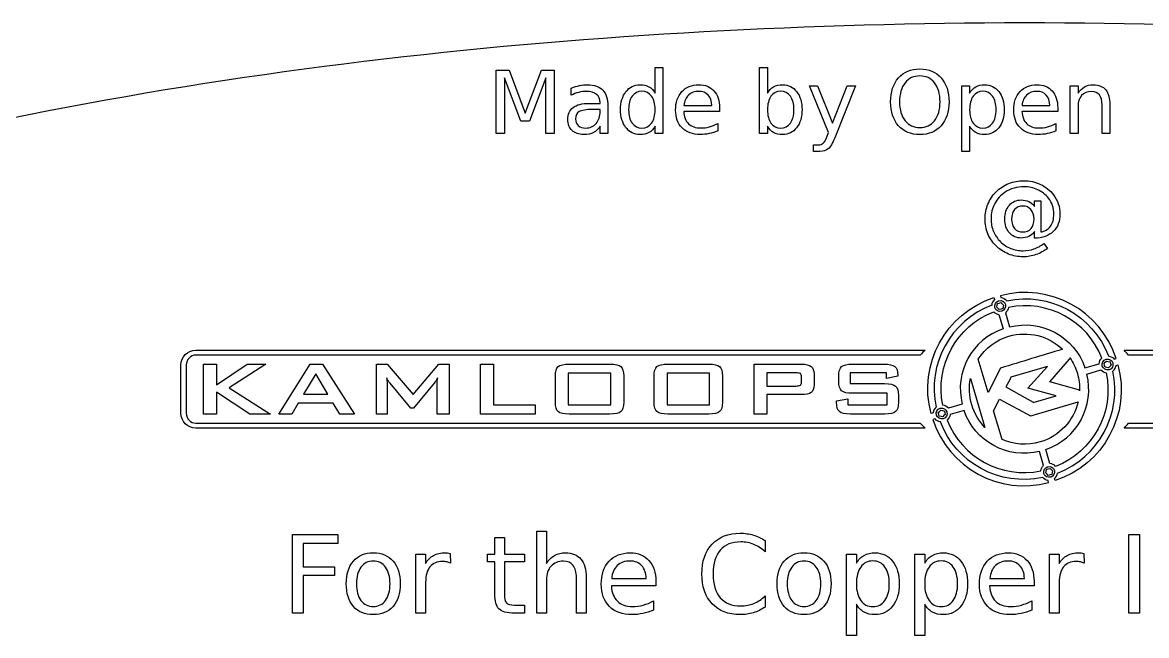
# Model space of a CAD drawing. Extents: x 5 to 370, y 6 to 136.
# Drawn here: x 52.22 to 101.95, y 43.46 to 70.57 of the extents above; entities that cross this region are included whole.
import ezdxf

# ---------------------------------------------------------------- set-up
doc = ezdxf.new("R2010")
doc.units = 0
doc.layers.get('0').update_dxf_attribs({"linetype": 'CONTINUOUS'})

msp = doc.modelspace()

# ---------------------------------------------------------------- linework, layer by layer
at = {"color": 3}
for p, q in [((73.182462, 68.467686), (73.746167, 68.467686)), ((73.182462, 65.671632), (73.182462, 68.467686)), ((73.746167, 68.467686), (74.459695, 66.564946)), ((74.459695, 66.564946), (75.176967, 68.467686)), ((75.176967, 68.467686), (75.740673, 68.467686)), ((75.740673, 68.467686), (75.740673, 65.671632)), ((80.210987, 67.450769), (80.210987, 68.58567)), ((80.210987, 68.58567), (80.555578, 68.58567)), ((80.555578, 68.58567), (80.555578, 65.671632)), ((84.832996, 65.671633), (84.832996, 68.585671)), ((84.832996, 68.585671), (85.17946, 68.585671)), ((85.17946, 68.585671), (85.17946, 67.450769)), ((91.92145, 68.51825), (91.92145, 68.51825)), ((91.92145, 68.211115), (91.92145, 68.211115)), ((74.270544, 66.209119), (73.549526, 68.12684)), ((73.549526, 68.12684), (73.549526, 65.671632)), ((75.371736, 68.12684), (74.650718, 66.209119)), ((75.371736, 65.671632), (75.371736, 68.12684)), ((76.501019, 67.355263), (76.501019, 67.673635)), ((87.881873, 65.705342), (87.033506, 67.76914)), ((87.033506, 67.76914), (87.398697, 67.76914)), ((87.398697, 67.76914), (88.054168, 66.128589)), ((88.054168, 66.128589), (88.70964, 67.76914)), ((89.074831, 67.76914), (88.153426, 65.476864)), ((88.70964, 67.76914), (89.074831, 67.76914)), ((93.777369, 64.87383), (93.777369, 67.76914)), ((93.777369, 67.76914), (94.123833, 67.76914)), ((94.123833, 67.76914), (94.123833, 67.450769)), ((98.571675, 65.671632), (98.571675, 67.76914)), ((98.571675, 67.76914), (98.918139, 67.76914)), ((98.918139, 67.76914), (98.918139, 67.443278)), ((80.210987, 67.450768), (80.210987, 67.450769)), ((77.291331, 66.995687), (77.774506, 66.995687)), ((77.774506, 66.726003), (77.431789, 66.726005)), ((77.774506, 66.995687), (77.774506, 67.029397)), ((77.774506, 66.649223), (77.774506, 66.726003)), ((78.119097, 66.868347), (78.119097, 66.868336)), ((78.119097, 66.868336), (78.119097, 65.671632)), ((79.036757, 66.718514), (79.036757, 66.718514)), ((83.059478, 66.637984), (81.47511, 66.637984)), ((81.486347, 66.905791), (82.714887, 66.907664)), ((83.059478, 66.806534), (83.059478, 66.637984)), ((83.059478, 66.806533), (83.059478, 66.806534)), ((86.351817, 66.718514), (86.351817, 66.718514)), ((95.29619, 66.718514), (95.29619, 66.718514)), ((98.019206, 66.637984), (96.434838, 66.637984)), ((96.446075, 66.905791), (97.674615, 66.907664)), ((98.019206, 66.806534), (98.019206, 66.637984)), ((98.019206, 66.806533), (98.019206, 66.806534)), ((98.918139, 66.857099), (98.918139, 65.671632)), ((99.983748, 65.671632), (99.983748, 66.926392)), ((100.32834, 66.93763), (100.32834, 66.937628)), ((100.32834, 66.937628), (100.32834, 65.671632)), ((74.650718, 66.209119), (74.270544, 66.209119)), ((73.549526, 65.671632), (73.182462, 65.671632)), ((75.740673, 65.671632), (75.371736, 65.671632)), ((77.774506, 65.671632), (77.774506, 65.990004)), ((78.119097, 65.671632), (77.774506, 65.671632)), ((80.210987, 65.671632), (80.210987, 65.986258)), ((80.555578, 65.671632), (80.210987, 65.671632)), ((82.978948, 66.104241), (82.978948, 65.778378)), ((85.17946, 65.671633), (84.832996, 65.671633)), ((85.17946, 65.986259), (85.17946, 65.671633)), ((87.820073, 65.548029), (87.881873, 65.705342)), ((94.123833, 65.986259), (94.123833, 65.986258)), ((94.123833, 65.986258), (94.123833, 64.87383)), ((97.938677, 66.104241), (97.938677, 65.778378)), ((98.918139, 65.671632), (98.571675, 65.671632)), ((100.32834, 65.671632), (99.983748, 65.671632)), ((87.222657, 64.87383), (87.222657, 65.162237)), ((87.222657, 65.162237), (87.424917, 65.162237)), ((87.497955, 64.87383), (87.222657, 64.87383)), ((94.123833, 64.87383), (93.777369, 64.87383)), ((97.000416, 62.442964), (97.000416, 62.688297)), ((97.000416, 62.688297), (97.268223, 62.688297)), ((97.268223, 62.688297), (97.268223, 61.309935)), ((95.979754, 61.883008), (95.979754, 61.883008)), ((97.000414, 61.034641), (97.000416, 61.323048)), ((97.399316, 60.793049), (97.567866, 60.585171)), ((95.201377, 58.407178), (95.227477, 58.319009)), ((95.433824, 58.165821), (95.51017, 58.188383)), ((95.483921, 58.490726), (95.508245, 58.408434)), ((95.51017, 58.188383), (95.567894, 58.133538)), ((95.320131, 57.988366), (95.338799, 58.065791)), ((95.377855, 57.933521), (95.320131, 57.988366)), ((95.338799, 58.065791), (95.357468, 58.143198)), ((95.357468, 58.143198), (95.433824, 58.165821)), ((95.435575, 57.878676), (95.377855, 57.933521)), ((95.511935, 57.901238), (95.435575, 57.878676)), ((95.588281, 57.9238), (95.511935, 57.901238)), ((95.567894, 58.133538), (95.625581, 58.078632)), ((95.606985, 58.001213), (95.588281, 57.9238)), ((95.625581, 58.078632), (95.606985, 58.001213)), ((95.704029, 58.101893), (95.704029, 58.101893)), ((95.706454, 57.737979), (95.891853, 57.110996)), ((95.422214, 57.660332), (95.609342, 57.027459)), ((95.860697, 56.696717), (95.860697, 56.696717)), ((59.886282, 56.08105), (92.155819, 56.08105)), ((59.886282, 56.08105), (59.886282, 56.08105)), ((91.941282, 55.864041), (59.886282, 55.864041)), ((98.539823, 55.678609), (98.569258, 55.708834)), ((98.569258, 55.708834), (98.559191, 55.742916)), ((99.974472, 55.730813), (99.974472, 55.730813)), ((100.52214, 55.682083), (100.605398, 55.706714)), ((100.955149, 56.08167), (133.292402, 56.08167)), ((100.955149, 56.08167), (100.955149, 56.08167)), ((133.292395, 55.864583), (101.148371, 55.864583)), ((59.226359, 53.292302), (59.226359, 55.426225)), ((59.467375, 55.426221), (59.467375, 53.292302)), ((60.230046, 53.254816), (60.230046, 55.463701)), ((60.230046, 55.463701), (60.805957, 55.463701)), ((60.805957, 55.463701), (60.805957, 54.542203)), ((60.805957, 54.542203), (62.166124, 55.463701)), ((62.992375, 55.463701), (61.367604, 54.423091)), ((62.166124, 55.463701), (62.992375, 55.463701)), ((63.561484, 53.254816), (64.949388, 55.463701)), ((64.949388, 55.463701), (65.499154, 55.463701)), ((65.499154, 55.463701), (66.906067, 53.254816)), ((67.886329, 53.254816), (67.886329, 55.463701)), ((67.886329, 55.463701), (68.348164, 55.463701)), ((68.348164, 55.463701), (69.503956, 54.128525)), ((69.503956, 54.128525), (70.634397, 55.463701)), ((70.634397, 55.463701), (71.091487, 55.463701)), ((71.091487, 55.463701), (71.091487, 53.254816)), ((72.487646, 53.254816), (72.487646, 55.463701)), ((72.487646, 55.463701), (73.058799, 55.463701)), ((73.058799, 55.463701), (73.058799, 53.670627)), ((76.405303, 55.463701), (78.209892, 55.463701)), ((80.774491, 55.463701), (82.57908, 55.463701)), ((84.586003, 53.254816), (84.586003, 55.463701)), ((84.586003, 55.463701), (86.684478, 55.463701)), ((88.943329, 55.463701), (90.335175, 55.463701)), ((94.94474, 54.209802), (94.50795, 55.687028)), ((95.492958, 55.292547), (94.94474, 54.209802)), ((97.566791, 55.358725), (95.95263, 54.881265)), ((96.695487, 54.401824), (97.566791, 55.358725)), ((97.670657, 54.688492), (98.539823, 55.678609)), ((99.225677, 55.298748), (99.850321, 55.483444)), ((99.306721, 55.024709), (99.934913, 55.21045)), ((100.070498, 55.487352), (100.125318, 55.545096)), ((100.093045, 55.410995), (100.070498, 55.487352)), ((100.115701, 55.334646), (100.093045, 55.410995)), ((100.193101, 55.315956), (100.115701, 55.334646)), ((100.125318, 55.545096), (100.180255, 55.602775)), ((100.157018, 55.681232), (100.157018, 55.681232)), ((100.180255, 55.602775), (100.257677, 55.58415)), ((100.270527, 55.297265), (100.193101, 55.315956)), ((100.257677, 55.58415), (100.33508, 55.56546)), ((100.325351, 55.35501), (100.270527, 55.297265)), ((100.380175, 55.412755), (100.325351, 55.35501)), ((100.33508, 55.56546), (100.357628, 55.489105)), ((100.357628, 55.489105), (100.380175, 55.412755)), ((100.599533, 55.406991), (100.686427, 55.432666)), ((65.204473, 55.035055), (64.65945, 54.136372)), ((65.733647, 54.136372), (65.204473, 55.035055)), ((75.796904, 53.776898), (75.796904, 54.940907)), ((78.249498, 55.068566), (76.368068, 55.068566)), ((76.368068, 55.068566), (76.368068, 53.670627)), ((78.249498, 53.670627), (78.249498, 55.068566)), ((78.818274, 54.940907), (78.818274, 53.776898)), ((80.166098, 53.776898), (80.166098, 54.940907)), ((82.618687, 55.068566), (80.737259, 55.068566)), ((80.737259, 55.068566), (80.737259, 53.670627)), ((82.618687, 53.670627), (82.618687, 55.068566)), ((83.187462, 54.940907), (83.187462, 53.776898)), ((86.431778, 55.081415), (85.147656, 55.081415)), ((85.147656, 55.081415), (85.147656, 54.495843)), ((86.431778, 55.081415), (86.431778, 55.081415)), ((86.689234, 54.671296), (86.689234, 54.908098)), ((87.239015, 55.035758), (87.239015, 54.542203)), ((88.334926, 54.696979), (88.334926, 54.940907)), ((90.439752, 55.077133), (88.833997, 55.077133)), ((88.833997, 55.077133), (88.833997, 54.602827)), ((90.439752, 54.826078), (90.439752, 55.077133)), ((90.943572, 54.933053), (90.439752, 54.826078)), ((90.943572, 54.978709), (90.943572, 54.933053)), ((94.159572, 54.827878), (94.799093, 52.664822)), ((100.168372, 55.077858), (100.168372, 55.077858)), ((62.275455, 53.254816), (60.805957, 54.226242)), ((60.805957, 54.226242), (60.805957, 53.254816)), ((61.367604, 54.423091), (63.192007, 53.254816)), ((68.348149, 54.619235), (68.348149, 53.254816)), ((69.404137, 53.520142), (68.480458, 54.627788)), ((70.439524, 54.623516), (69.518213, 53.520142)), ((70.562314, 53.254816), (70.562314, 54.619235)), ((85.147656, 54.495843), (86.431778, 54.495843)), ((88.833997, 54.602827), (90.36291, 54.602827)), ((95.72757, 54.462778), (96.930207, 53.779391)), ((97.951976, 54.066324), (96.695487, 54.401824)), ((98.94061, 54.323161), (97.670657, 54.688492)), ((98.981801, 54.313819), (98.94061, 54.323161)), ((98.988942, 54.289521), (98.981801, 54.313819)), ((64.415457, 53.736959), (64.130277, 53.254816)), ((65.9705, 53.736959), (64.415457, 53.736959)), ((64.65945, 54.136372), (65.733647, 54.136372)), ((66.265192, 53.254816), (65.9705, 53.736959)), ((86.684478, 54.11569), (85.147656, 54.11569)), ((85.147656, 54.11569), (85.147656, 53.254816)), ((88.235112, 53.837526), (88.738932, 53.931681)), ((88.235112, 53.776898), (88.235112, 53.837526)), ((88.738932, 53.931681), (88.738932, 53.670627)), ((90.472224, 54.174172), (88.943329, 54.174172)), ((90.472224, 53.670627), (90.472224, 54.174172)), ((90.976048, 54.080033), (90.976048, 53.776898)), ((95.183789, 53.401361), (95.445917, 53.918383)), ((95.445917, 53.918383), (96.817097, 53.174243)), ((96.930207, 53.779391), (96.933868, 53.76529)), ((96.933868, 53.76529), (97.951976, 54.066324)), ((97.085653, 53.253557), (98.924131, 53.79725)), ((60.805957, 53.254816), (60.230046, 53.254816)), ((63.192007, 53.254816), (62.275455, 53.254816)), ((64.130277, 53.254816), (63.561484, 53.254816)), ((66.906067, 53.254816), (66.265192, 53.254816)), ((68.348149, 53.254816), (67.886329, 53.254816)), ((69.518213, 53.520142), (69.404137, 53.520142)), ((71.091487, 53.254816), (70.562314, 53.254816)), ((74.899035, 53.254816), (72.487646, 53.254816)), ((73.058799, 53.670627), (74.899035, 53.670627)), ((74.899035, 53.670627), (74.899035, 53.254816)), ((76.368068, 53.670627), (78.249498, 53.670627)), ((78.209892, 53.254816), (76.405303, 53.254816)), ((80.737259, 53.670627), (82.618687, 53.670627)), ((82.57908, 53.254816), (80.774491, 53.254816)), ((85.147656, 53.254816), (84.586003, 53.254816)), ((88.738932, 53.670627), (90.472224, 53.670627)), ((90.36291, 53.254816), (88.848265, 53.254816)), ((92.514486, 53.314369), (92.417348, 53.285663)), ((92.734659, 53.318215), (92.789483, 53.375957)), ((92.757316, 53.241863), (92.734659, 53.318215)), ((92.779863, 53.165503), (92.757316, 53.241863)), ((92.789483, 53.375957), (92.844402, 53.4337)), ((92.821166, 53.512144), (92.821166, 53.512144)), ((92.844402, 53.4337), (92.921827, 53.415031)), ((92.921827, 53.415031), (92.999239, 53.396326)), ((92.93251, 53.655152), (92.932492, 53.655152)), ((93.044333, 53.243624), (92.989513, 53.185879)), ((92.999239, 53.396326), (93.021786, 53.319977)), ((93.021786, 53.319977), (93.044333, 53.243624)), ((93.79709, 53.693613), (93.186251, 53.512992)), ((93.878101, 53.419569), (93.263694, 53.237908)), ((95.558733, 52.133283), (95.183789, 53.401361)), ((96.884438, 53.194144), (96.97205, 53.21999)), ((96.97205, 53.21999), (97.085653, 53.253557)), ((59.886282, 52.854482), (91.941282, 52.854482)), ((92.598991, 53.041348), (92.49837, 53.011583)), ((92.857267, 53.146798), (92.779863, 53.165503)), ((92.934689, 53.128129), (92.857267, 53.146798)), ((92.989513, 53.185879), (92.934689, 53.128129)), ((93.128389, 52.989797), (93.128389, 52.989797)), ((96.817097, 53.174243), (96.884438, 53.194144)), ((101.148371, 52.853937), (133.292395, 52.853937)), ((92.1558, 52.63748), (59.886282, 52.63748)), ((133.292402, 52.636859), (100.955156, 52.636859)), ((97.396505, 50.983128), (97.211936, 51.607325)), ((97.677305, 51.072552), (97.494469, 51.69087)), ((97.489307, 50.652534), (97.507976, 50.729953)), ((97.507976, 50.729953), (97.526572, 50.807371)), ((97.526572, 50.807371), (97.602928, 50.829918)), ((97.602928, 50.829918), (97.679281, 50.852466)), ((97.679281, 50.852466), (97.737001, 50.797645)), ((97.737001, 50.797645), (97.79466, 50.742803)), ((97.79466, 50.742803), (97.776064, 50.665378)), ((97.873112, 50.766112), (97.873112, 50.766112)), ((97.546963, 50.597714), (97.489307, 50.652534)), ((97.604687, 50.542886), (97.546963, 50.597714)), ((97.619901, 50.227576), (97.591227, 50.32442)), ((97.681046, 50.565434), (97.604687, 50.542886)), ((97.757396, 50.587981), (97.681046, 50.565434)), ((97.776064, 50.665378), (97.757396, 50.587981)), ((97.902438, 50.311146), (97.875468, 50.402111)), ((64.173456, 47.924434), (66.168481, 47.924434)), ((64.173456, 44.452903), (64.173456, 47.924434)), ((66.168481, 47.924434), (66.168481, 47.52915)), ((73.113864, 47.057133), (73.113864, 47.796548)), ((73.113864, 47.796548), (73.544027, 47.796548)), ((73.544027, 47.796548), (73.544027, 47.057133)), ((74.974027, 44.452903), (74.974027, 48.070922)), ((74.974027, 48.070922), (75.40419, 48.070922)), ((75.40419, 48.070922), (75.40419, 46.652548)), ((101.1721, 47.924434), (101.64179, 47.924434)), ((101.1721, 44.452903), (101.1721, 47.924434)), ((101.64179, 47.924434), (101.64179, 44.452903)), ((66.168481, 47.52915), (64.643147, 47.52915)), ((64.643147, 47.52915), (64.643147, 46.50606)), ((85.077037, 47.657044), (85.077037, 47.657036)), ((85.077037, 47.657036), (85.077037, 47.161767)), ((67.740318, 47.119914), (67.740318, 47.119914)), ((67.740318, 46.757182), (67.740318, 46.757182)), ((69.626059, 44.452911), (69.626059, 47.057141)), ((69.626059, 47.057141), (70.056221, 47.057141)), ((70.056221, 47.057141), (70.056221, 46.652556)), ((71.149068, 47.096642), (71.151392, 46.657198)), ((72.799962, 46.724629), (72.799962, 47.057133)), ((72.799962, 47.057133), (73.113864, 47.057133)), ((73.544027, 47.057133), (74.425279, 47.057133)), ((74.425279, 47.057133), (74.425279, 46.724629)), ((86.797688, 47.119914), (86.797688, 47.119914)), ((86.797688, 46.757182), (86.797688, 46.757182)), ((88.683427, 43.462373), (88.683427, 47.057133)), ((88.683427, 47.057133), (89.11359, 47.057133)), ((89.11359, 47.057133), (89.11359, 46.661849)), ((91.706193, 43.462373), (91.706193, 47.057133)), ((91.706193, 47.057133), (92.136356, 47.057133)), ((92.136356, 47.057133), (92.136356, 46.661849)), ((97.658716, 44.452911), (97.658716, 47.057141)), ((97.658716, 47.057141), (98.088878, 47.057141)), ((98.088878, 47.057141), (98.088878, 46.652556)), ((99.181725, 47.096642), (99.184049, 46.657198)), ((64.643147, 46.50606), (66.019668, 46.50606)), ((66.019668, 46.50606), (66.019668, 46.110775)), ((73.113862, 46.724629), (72.799962, 46.724629)), ((73.113862, 45.310893), (73.113862, 46.724629)), ((74.425279, 46.724629), (73.544027, 46.724629)), ((73.544027, 46.724629), (73.544027, 45.310903)), ((66.019668, 46.110775), (64.643147, 46.110775)), ((64.643147, 46.110775), (64.643147, 44.452903)), ((70.056221, 45.824781), (70.056221, 44.452911)), ((75.40419, 45.924763), (75.40419, 44.452903)), ((76.727231, 44.452903), (76.727231, 46.010793)), ((77.155068, 46.024743), (77.155068, 44.452903)), ((77.155068, 46.024743), (77.155068, 46.024743)), ((78.287443, 45.985213), (79.812776, 45.987543)), ((80.240614, 45.861983), (80.240614, 45.652713)), ((80.240614, 45.861983), (80.240614, 45.861983)), ((90.569168, 45.752693), (90.569168, 45.752693)), ((93.591934, 45.752693), (93.591934, 45.752693)), ((95.019608, 45.985213), (96.544942, 45.987543)), ((96.972779, 45.861983), (96.972779, 45.652713)), ((96.972779, 45.861983), (96.972779, 45.861983)), ((98.088878, 45.824781), (98.088878, 44.452911)), ((80.240614, 45.652713), (78.273492, 45.652713)), ((96.972779, 45.652713), (95.005657, 45.652713)), ((73.985813, 44.810973), (74.425277, 44.810973)), ((74.425277, 44.810973), (74.425277, 44.452893)), ((80.14063, 44.990063), (80.14063, 44.585483)), ((85.077037, 45.210923), (85.077037, 44.720303)), ((89.11359, 44.843543), (89.11359, 43.462373)), ((89.11359, 44.843543), (89.11359, 44.843543)), ((92.136356, 44.843543), (92.136356, 43.462373)), ((92.136356, 44.843543), (92.136356, 44.843543)), ((96.872795, 44.990063), (96.872795, 44.585483)), ((64.643147, 44.452903), (64.173456, 44.452903)), ((70.056221, 44.452911), (69.626059, 44.452911)), ((74.425277, 44.452893), (73.985813, 44.452893)), ((75.40419, 44.452903), (74.974027, 44.452903)), ((77.155068, 44.452903), (76.727231, 44.452903)), ((98.088878, 44.452911), (97.658716, 44.452911)), ((101.64179, 44.452903), (101.1721, 44.452903)), ((89.11359, 43.462373), (88.683427, 43.462373)), ((92.136356, 43.462373), (91.706193, 43.462373))]:
    msp.add_line(p, q, dxfattribs=at)
at = {"color": 7}
for points in [[(40.333856, 63.628417), (58.612019, 68.660384), (77.642768, 70.513374), (96.55993, 70.574043)], [(96.55993, 70.574043), (115.322117, 70.515817), (134.191759, 68.687434), (152.335312, 63.754081)]]:
    msp.add_open_spline(points, degree=3, dxfattribs=at)
at = {"color": 3}
for points in [[(90.977571, 68.123095), (91.21354, 68.386532), (91.528167, 68.51825), (91.92145, 68.51825)], [(91.92145, 68.211115), (91.646776, 68.211115), (91.428285, 68.108737), (91.265978, 67.90398)], [(91.92145, 68.51825), (92.313484, 68.51825), (92.626862, 68.386532), (92.861583, 68.123095)], [(92.573175, 67.90398), (92.413365, 68.108737), (92.196123, 68.211115), (91.92145, 68.211115)], [(76.501019, 67.673635), (76.62712, 67.722329), (76.749474, 67.758536), (76.868083, 67.782256)], [(76.868083, 67.782256), (76.986692, 67.80723), (77.10218, 67.819716), (77.214547, 67.819716)], [(77.214547, 67.819716), (77.517936, 67.819716), (77.744542, 67.74106), (77.894364, 67.583747)], [(78.918772, 67.516319), (79.078582, 67.718579), (79.285212, 67.819708), (79.538661, 67.819708)], [(79.538661, 67.819708), (79.693477, 67.819708), (79.82582, 67.789118), (79.935689, 67.727938)], [(79.935689, 67.727938), (80.046807, 67.668012), (80.138573, 67.575622), (80.210987, 67.450768)], [(81.392708, 67.516315), (81.578737, 67.718575), (81.829064, 67.819704), (82.143691, 67.819704)], [(82.143691, 67.819704), (82.425856, 67.819704), (82.648716, 67.728563), (82.812271, 67.546279)], [(85.17946, 67.450769), (85.251874, 67.575621), (85.343016, 67.668011), (85.452885, 67.727939)], [(85.452885, 67.727939), (85.564003, 67.789119), (85.696346, 67.819709), (85.849913, 67.819709)], [(85.849913, 67.819709), (86.10461, 67.819709), (86.31124, 67.71858), (86.469802, 67.51632)], [(90.625489, 67.06685), (90.625489, 67.508825), (90.74285, 67.860907), (90.977571, 68.123095)], [(91.265978, 67.90398), (91.104919, 67.699224), (91.02439, 67.42018), (91.02439, 67.06685)], [(92.814763, 67.06685), (92.814763, 67.42018), (92.734234, 67.699224), (92.573175, 67.90398)], [(92.861583, 68.123095), (93.096304, 67.860907), (93.213664, 67.508825), (93.213664, 67.06685)], [(94.123833, 67.450769), (94.196247, 67.575621), (94.287389, 67.668011), (94.397258, 67.727939)], [(94.397258, 67.727939), (94.508376, 67.789119), (94.640719, 67.819709), (94.794286, 67.819709)], [(94.794286, 67.819709), (95.048984, 67.819709), (95.255614, 67.71858), (95.414175, 67.51632)], [(96.352436, 67.516315), (96.538465, 67.718575), (96.788793, 67.819704), (97.103419, 67.819704)], [(97.103419, 67.819704), (97.385584, 67.819704), (97.608444, 67.728563), (97.772, 67.546279)], [(98.918139, 67.443278), (99.000541, 67.569378), (99.097301, 67.663641), (99.208419, 67.726067)], [(99.208419, 67.726067), (99.320786, 67.788494), (99.450007, 67.819707), (99.596083, 67.819707)], [(99.596083, 67.819707), (99.837047, 67.819707), (100.019329, 67.744796), (100.14293, 67.594974)], [(76.828755, 67.484485), (76.71514, 67.455772), (76.605895, 67.412698), (76.501019, 67.355263)], [(77.178964, 67.527555), (77.059107, 67.527555), (76.94237, 67.513199), (76.828755, 67.484485)], [(77.617193, 67.396461), (77.513566, 67.483857), (77.36749, 67.527555), (77.178964, 67.527555)], [(77.774506, 67.029397), (77.774506, 67.187959), (77.722068, 67.310314), (77.617193, 67.396461)], [(77.894364, 67.583747), (78.044186, 67.426434), (78.119097, 67.187967), (78.119097, 66.868347)], [(78.68093, 66.718517), (78.68093, 67.048125), (78.760211, 67.314059), (78.918772, 67.516319)], [(79.192197, 67.314056), (79.08857, 67.170477), (79.036757, 66.971963), (79.036757, 66.718514)], [(79.622935, 67.531298), (79.440652, 67.531298), (79.297072, 67.458884), (79.192197, 67.314056)], [(80.053674, 67.314056), (79.948799, 67.458884), (79.805219, 67.531298), (79.622935, 67.531298)], [(80.210987, 66.718514), (80.210987, 66.971963), (80.158549, 67.170477), (80.053674, 67.314056)], [(81.115537, 66.699785), (81.115537, 67.043127), (81.207927, 67.315304), (81.392708, 67.516315)], [(81.684861, 67.364621), (81.569997, 67.256001), (81.503826, 67.103057), (81.486347, 66.905791)], [(82.147436, 67.527552), (81.955165, 67.527552), (81.800973, 67.473242), (81.684861, 67.364621)], [(82.555701, 67.359003), (82.453323, 67.471369), (82.317235, 67.527552), (82.147436, 67.527552)], [(82.714887, 66.907664), (82.71242, 67.09619), (82.659358, 67.246637), (82.555701, 67.359003)], [(82.812271, 67.546279), (82.977076, 67.365245), (83.059478, 67.118663), (83.059478, 66.806533)], [(85.3349, 67.314056), (85.231273, 67.170477), (85.17946, 66.971963), (85.17946, 66.718514)], [(85.765638, 67.531298), (85.583355, 67.531298), (85.439775, 67.458884), (85.3349, 67.314056)], [(86.194504, 67.314056), (86.090877, 67.458884), (85.947922, 67.531298), (85.765638, 67.531298)], [(86.351817, 66.718514), (86.351817, 66.971963), (86.299379, 67.170477), (86.194504, 67.314056)], [(86.469802, 67.51632), (86.629612, 67.31406), (86.709517, 67.048126), (86.709517, 66.718518)], [(94.279273, 67.314056), (94.175646, 67.170477), (94.123833, 66.971963), (94.123833, 66.718514)], [(94.710011, 67.531298), (94.527728, 67.531298), (94.384148, 67.458884), (94.279273, 67.314056)], [(95.138877, 67.314056), (95.03525, 67.458884), (94.892295, 67.531298), (94.710011, 67.531298)], [(95.29619, 66.718514), (95.29619, 66.971963), (95.243752, 67.170477), (95.138877, 67.314056)], [(95.414175, 67.51632), (95.573985, 67.31406), (95.65389, 67.048126), (95.65389, 66.718518)], [(96.075265, 66.699785), (96.075265, 67.043127), (96.167655, 67.315304), (96.352436, 67.516315)], [(96.644589, 67.364621), (96.529726, 67.256001), (96.463554, 67.103057), (96.446075, 66.905791)], [(97.107164, 67.527552), (96.914893, 67.527552), (96.760701, 67.473242), (96.644589, 67.364621)], [(97.515429, 67.359003), (97.413051, 67.471369), (97.276963, 67.527552), (97.107164, 67.527552)], [(97.674615, 66.907664), (97.672148, 67.09619), (97.619086, 67.246637), (97.515429, 67.359003)], [(97.772, 67.546279), (97.936804, 67.365245), (98.019206, 67.118663), (98.019206, 66.806533)], [(99.079197, 67.342148), (98.971825, 67.223539), (98.918139, 67.061856), (98.918139, 66.857099)], [(99.519299, 67.520061), (99.33327, 67.520061), (99.18657, 67.460757), (99.079197, 67.342148)], [(99.867636, 67.372112), (99.790228, 67.470745), (99.674116, 67.520061), (99.519299, 67.520061)], [(99.983748, 66.926392), (99.983748, 67.124906), (99.945044, 67.27348), (99.867636, 67.372112)], [(100.14293, 67.594974), (100.266537, 67.446401), (100.32834, 67.227286), (100.32834, 66.93763)], [(76.347452, 66.28216), (76.347452, 66.51813), (76.426109, 66.696043), (76.583422, 66.815901)], [(76.583422, 66.815901), (76.741983, 66.935759), (76.977953, 66.995687), (77.291331, 66.995687)], [(77.431789, 66.726005), (77.15337, 66.726005), (76.960474, 66.694169), (76.853101, 66.630495)], [(77.600338, 66.107991), (77.71645, 66.244079), (77.774506, 66.42449), (77.774506, 66.649223)], [(78.918772, 65.920714), (78.760211, 66.122974), (78.68093, 66.388909), (78.68093, 66.718517)], [(79.036757, 66.718514), (79.036757, 66.465065), (79.08857, 66.265926), (79.192197, 66.121098)], [(80.053674, 66.121098), (80.158549, 66.265926), (80.210987, 66.465065), (80.210987, 66.718514)], [(81.40769, 65.909474), (81.212921, 66.104243), (81.115537, 66.36768), (81.115537, 66.699785)], [(81.47511, 66.637984), (81.49009, 66.400766), (81.561255, 66.219731), (81.688606, 66.094879)], [(85.17946, 66.718514), (85.17946, 66.465065), (85.231273, 66.265926), (85.3349, 66.121098)], [(86.194504, 66.121098), (86.299379, 66.265926), (86.351817, 66.465065), (86.351817, 66.718514)], [(86.709517, 66.718518), (86.709517, 66.38891), (86.629612, 66.122975), (86.469802, 65.920715)], [(90.977571, 66.010605), (90.74285, 66.272793), (90.625489, 66.624875), (90.625489, 67.06685)], [(91.02439, 67.06685), (91.02439, 66.714768), (91.104919, 66.436349), (91.265978, 66.231592)], [(92.573175, 66.231592), (92.734234, 66.436349), (92.814763, 66.714768), (92.814763, 67.06685)], [(93.213664, 67.06685), (93.213664, 66.626124), (93.096304, 66.274042), (92.861583, 66.010605)], [(94.123833, 66.718514), (94.123833, 66.465065), (94.175646, 66.265926), (94.279273, 66.121098)], [(95.138877, 66.121098), (95.243752, 66.265926), (95.29619, 66.465065), (95.29619, 66.718514)], [(95.65389, 66.718518), (95.65389, 66.38891), (95.573985, 66.122975), (95.414175, 65.920715)], [(96.367418, 65.909474), (96.172649, 66.104243), (96.075265, 66.36768), (96.075265, 66.699785)], [(96.434838, 66.637984), (96.449818, 66.400766), (96.520984, 66.219731), (96.648335, 66.094879)], [(76.536602, 65.797111), (76.410502, 65.918217), (76.347452, 66.0799), (76.347452, 66.28216)], [(76.853101, 66.630495), (76.745728, 66.566822), (76.692042, 66.458201), (76.692042, 66.304632)], [(76.692042, 66.304632), (76.692042, 66.182278), (76.731995, 66.084893), (76.8119, 66.012479)], [(91.265978, 66.231592), (91.428285, 66.026836), (91.646776, 65.924457), (91.92145, 65.924457)], [(91.92145, 65.924457), (92.196123, 65.924457), (92.413365, 66.026836), (92.573175, 66.231592)], [(77.049743, 65.617325), (76.834998, 65.617325), (76.663951, 65.677254), (76.536602, 65.797111)], [(76.8119, 66.012479), (76.893053, 65.941314), (77.002923, 65.905731), (77.141509, 65.905731)], [(77.480481, 65.707215), (77.36312, 65.647289), (77.219541, 65.617325), (77.049743, 65.617325)], [(77.141509, 65.905731), (77.332532, 65.905731), (77.485475, 65.973151), (77.600338, 66.107991)], [(77.774506, 65.990004), (77.69585, 65.862656), (77.597842, 65.768393), (77.480481, 65.707215)], [(79.538661, 65.617325), (79.285212, 65.617325), (79.078582, 65.718455), (78.918772, 65.920714)], [(79.192197, 66.121098), (79.297072, 65.977519), (79.440652, 65.905729), (79.622935, 65.905729)], [(79.935689, 65.707215), (79.82582, 65.647289), (79.693477, 65.617325), (79.538661, 65.617325)], [(79.622935, 65.905729), (79.805219, 65.905729), (79.948799, 65.977519), (80.053674, 66.121098)], [(80.210987, 65.986258), (80.138573, 65.861407), (80.046807, 65.768393), (79.935689, 65.707215)], [(82.203619, 65.617321), (81.869017, 65.617321), (81.603707, 65.714706), (81.40769, 65.909474)], [(81.688606, 66.094879), (81.817203, 65.971277), (81.995741, 65.909475), (82.22422, 65.909475)], [(82.598775, 65.658521), (82.468929, 65.631055), (82.33721, 65.617321), (82.203619, 65.617321)], [(82.22422, 65.909475), (82.356563, 65.909475), (82.484536, 65.925705), (82.608139, 65.958165)], [(82.978948, 65.778378), (82.855345, 65.725938), (82.728621, 65.685986), (82.598775, 65.658521)], [(82.608139, 65.958165), (82.73299, 65.990625), (82.856593, 66.039317), (82.978948, 66.104241)], [(85.452885, 65.707216), (85.343016, 65.768396), (85.251874, 65.861411), (85.17946, 65.986259)], [(85.3349, 66.121098), (85.439775, 65.977519), (85.583355, 65.905729), (85.765638, 65.905729)], [(85.849913, 65.617326), (85.696346, 65.617326), (85.564003, 65.64729), (85.452885, 65.707216)], [(85.765638, 65.905729), (85.947922, 65.905729), (86.090877, 65.977519), (86.194504, 66.121098)], [(86.469802, 65.920715), (86.31124, 65.718456), (86.10461, 65.617326), (85.849913, 65.617326)], [(91.92145, 65.617322), (91.528167, 65.617322), (91.21354, 65.748417), (90.977571, 66.010605)], [(92.861583, 66.010605), (92.626862, 65.748417), (92.313484, 65.617322), (91.92145, 65.617322)], [(94.397258, 65.707216), (94.287389, 65.768396), (94.196247, 65.861411), (94.123833, 65.986259)], [(94.279273, 66.121098), (94.384148, 65.977519), (94.527728, 65.905729), (94.710011, 65.905729)], [(94.794286, 65.617326), (94.640719, 65.617326), (94.508376, 65.64729), (94.397258, 65.707216)], [(94.710011, 65.905729), (94.892295, 65.905729), (95.03525, 65.977519), (95.138877, 66.121098)], [(95.414175, 65.920715), (95.255614, 65.718456), (95.048984, 65.617326), (94.794286, 65.617326)], [(97.163348, 65.617321), (96.828745, 65.617321), (96.563435, 65.714706), (96.367418, 65.909474)], [(96.648335, 66.094879), (96.776932, 65.971277), (96.955469, 65.909475), (97.183948, 65.909475)], [(97.558503, 65.658521), (97.428658, 65.631055), (97.296939, 65.617321), (97.163348, 65.617321)], [(97.183948, 65.909475), (97.316291, 65.909475), (97.444264, 65.925705), (97.567867, 65.958165)], [(97.938677, 65.778378), (97.815074, 65.725938), (97.688349, 65.685986), (97.558503, 65.658521)], [(97.567867, 65.958165), (97.692719, 65.990625), (97.816322, 66.039317), (97.938677, 66.104241)], [(87.424917, 65.162237), (87.519804, 65.162237), (87.593467, 65.184711), (87.645904, 65.229657)], [(87.645904, 65.229657), (87.698344, 65.274604), (87.7564, 65.380728), (87.820073, 65.548029)], [(88.153426, 65.476864), (88.056042, 65.227161), (87.961155, 65.064229), (87.868765, 64.988069)], [(87.868765, 64.988069), (87.776374, 64.91191), (87.652771, 64.87383), (87.497955, 64.87383)], [(95.29619, 63.087203), (95.457249, 63.245765), (95.643278, 63.366871), (95.854277, 63.450521)], [(96.086501, 63.246386), (95.945418, 63.206433), (95.814948, 63.146504), (95.695091, 63.0666)], [(95.854277, 63.450521), (96.065276, 63.535421), (96.288761, 63.57787), (96.52473, 63.57787)], [(96.528476, 63.308186), (96.374909, 63.308186), (96.227584, 63.287586), (96.086501, 63.246386)], [(96.52473, 63.57787), (96.789416, 63.57787), (97.03475, 63.52356), (97.260731, 63.414938)], [(97.137128, 63.177092), (96.951099, 63.264488), (96.748215, 63.308186), (96.528476, 63.308186)], [(97.612813, 62.802537), (97.482967, 62.966093), (97.324405, 63.090944), (97.137128, 63.177092)], [(97.260731, 63.414938), (97.487961, 63.306318), (97.67836, 63.152126), (97.831927, 62.952363)], [(94.932871, 62.544098), (95.01777, 62.750104), (95.138877, 62.931139), (95.29619, 63.087203)], [(95.695091, 63.0666), (95.499074, 62.939252), (95.345506, 62.77195), (95.234388, 62.564696)], [(95.882369, 62.49166), (96.017209, 62.647725), (96.191377, 62.725757), (96.404874, 62.725757)], [(96.404874, 62.725757), (96.533471, 62.725757), (96.646462, 62.702034), (96.743846, 62.654587)], [(97.790726, 62.476674), (97.752019, 62.594035), (97.692715, 62.702656), (97.612813, 62.802537)], [(97.831927, 62.952363), (97.925566, 62.830009), (97.996732, 62.697042), (98.045424, 62.553462)], [(94.805523, 61.894245), (94.805523, 62.121475), (94.847972, 62.338093), (94.932871, 62.544098)], [(95.234388, 62.564696), (95.124519, 62.358691), (95.069584, 62.135207), (95.069584, 61.894243)], [(95.68011, 61.883008), (95.68011, 62.132712), (95.74753, 62.335596), (95.882369, 62.49166)], [(96.112721, 62.300637), (96.024076, 62.198259), (95.979754, 62.059049), (95.979754, 61.883008)], [(96.474166, 62.454205), (96.323096, 62.454205), (96.202614, 62.403016), (96.112721, 62.300637)], [(96.837485, 62.298764), (96.747592, 62.402392), (96.626485, 62.454205), (96.474166, 62.454205)], [(96.743846, 62.654587), (96.84123, 62.608394), (96.926753, 62.537853), (97.000416, 62.442964)], [(96.972325, 61.883008), (96.972325, 62.057801), (96.927378, 62.196386), (96.837485, 62.298764)], [(97.850656, 62.100246), (97.850656, 62.233838), (97.830679, 62.359314), (97.790726, 62.476674)], [(98.045424, 62.553462), (98.095364, 62.409882), (98.120334, 62.261309), (98.120334, 62.107741)], [(94.930999, 61.231282), (94.847348, 61.437288), (94.805523, 61.658275), (94.805523, 61.894245)], [(95.069584, 61.894243), (95.069584, 61.695729), (95.105167, 61.5097), (95.176332, 61.336156)], [(95.880497, 61.274356), (95.746906, 61.430421), (95.68011, 61.633305), (95.68011, 61.883008)], [(95.979754, 61.883008), (95.979754, 61.70447), (96.024076, 61.564012), (96.112721, 61.461634)], [(96.839358, 61.463506), (96.928003, 61.565885), (96.972325, 61.705719), (96.972325, 61.883008)], [(97.695216, 61.559014), (97.798843, 61.698848), (97.850656, 61.879259), (97.850656, 62.100246)], [(98.120334, 62.107741), (98.120334, 61.779381), (98.021077, 61.520314), (97.822562, 61.330539)], [(95.29619, 60.69005), (95.13638, 60.846115), (95.01465, 61.026526), (94.930999, 61.231282)], [(95.176332, 61.336156), (95.248746, 61.162612), (95.352997, 61.009669), (95.489086, 60.877326)], [(96.404874, 61.042132), (96.190129, 61.042132), (96.015336, 61.11954), (95.880497, 61.274356)], [(96.112721, 61.461634), (96.201366, 61.360504), (96.323096, 61.309939), (96.477912, 61.309939)], [(96.477912, 61.309939), (96.631479, 61.309939), (96.751961, 61.361128), (96.839358, 61.463506)], [(97.000416, 61.323048), (96.925505, 61.226913), (96.839358, 61.155748), (96.741973, 61.109552)], [(97.822562, 61.330539), (97.624048, 61.140765), (97.349999, 61.042133), (97.000414, 61.034641)], [(97.268223, 61.309935), (97.450506, 61.337402), (97.592837, 61.420428), (97.695216, 61.559014)], [(95.84304, 60.334223), (95.638283, 60.415377), (95.456, 60.533986), (95.29619, 60.69005)], [(95.489086, 60.877326), (95.62018, 60.74748), (95.771875, 60.648847), (95.94417, 60.581427)], [(96.741973, 61.109552), (96.645838, 61.064606), (96.533471, 61.042132), (96.404874, 61.042132)], [(96.970451, 60.560825), (97.126516, 60.614512), (97.269471, 60.69192), (97.399316, 60.793049)], [(96.496639, 60.21062), (96.265663, 60.21062), (96.047797, 60.251821), (95.84304, 60.334223)], [(95.94417, 60.581427), (96.116465, 60.512759), (96.300622, 60.478425), (96.496639, 60.478425)], [(96.496639, 60.478425), (96.657698, 60.478425), (96.815635, 60.505892), (96.970451, 60.560825)], [(97.056598, 60.308), (96.873067, 60.24308), (96.686414, 60.21062), (96.496639, 60.21062)], [(97.567866, 60.585171), (97.411801, 60.464065), (97.241379, 60.371675), (97.056598, 60.308)], [(100.605398, 55.706714), (99.913997, 57.849797), (97.658405, 59.075889), (95.483921, 58.490726)], [(92.417348, 53.285663), (91.83218, 55.460163), (93.058329, 57.71573), (95.201377, 58.407178)], [(95.227477, 58.319009), (95.154963, 58.25656), (95.108563, 58.168231), (95.098504, 58.072864)], [(95.24173, 57.965197), (95.204001, 58.092859), (95.27682, 58.226958), (95.404531, 58.264705)], [(95.404531, 58.264705), (95.532181, 58.302406), (95.66629, 58.229582), (95.704029, 58.101893)], [(95.508245, 58.408434), (95.609476, 58.3989), (95.703094, 58.348369), (95.76672, 58.269148)], [(95.76672, 58.269148), (97.65959, 58.67026), (99.572065, 57.630886), (100.265282, 55.82456)], [(99.974472, 55.730813), (99.331599, 57.383043), (97.58095, 58.33408), (95.844805, 57.973885)], [(95.098504, 58.072864), (93.281203, 57.383852), (92.234715, 55.462895), (92.64008, 53.563017)], [(92.932492, 53.655152), (92.576114, 55.393829), (93.533551, 57.145305), (95.192441, 57.78227)], [(95.192441, 57.78227), (95.252011, 57.71586), (95.33371, 57.672455), (95.422214, 57.660332)], [(95.541232, 57.802394), (95.413568, 57.764687), (95.279473, 57.837513), (95.24173, 57.965197)], [(95.704029, 58.101893), (95.741849, 57.97424), (95.66894, 57.84014), (95.541232, 57.802394)], [(95.844805, 57.973885), (95.829834, 57.881178), (95.780505, 57.796555), (95.706454, 57.737979)], [(95.891853, 57.110996), (97.304528, 57.471933), (98.760311, 56.680574), (99.225677, 55.298748)], [(95.609342, 57.027459), (94.227526, 56.562119), (93.436167, 55.106329), (93.79709, 53.693613)], [(94.50795, 55.687028), (94.81311, 56.157297), (95.281054, 56.52531), (95.860697, 56.696717)], [(95.860697, 56.696717), (96.728641, 56.953354), (97.626197, 56.70413), (98.237131, 56.120763)], [(59.226359, 55.426225), (59.226359, 55.786376), (59.523328, 56.08105), (59.886282, 56.08105)], [(59.886282, 55.864041), (59.655882, 55.864041), (59.467375, 55.667022), (59.467375, 55.426221)], [(92.155819, 56.08105), (92.07964, 56.012657), (92.007992, 55.940175), (91.941282, 55.864041)], [(98.237131, 56.120763), (97.321236, 55.848633), (96.409234, 55.563472), (95.492958, 55.292547)], [(98.559191, 55.742916), (98.701612, 55.536296), (98.814425, 55.304038), (98.889444, 55.05034)], [(99.850321, 55.483444), (99.858767, 55.578701), (99.90359, 55.667353), (99.974472, 55.730813)], [(100.157018, 55.681232), (100.284672, 55.718939), (100.418777, 55.64611), (100.456517, 55.518422)], [(100.265282, 55.82456), (100.366299, 55.813798), (100.45942, 55.762238), (100.52214, 55.682083)], [(101.148371, 55.864583), (101.088287, 55.940745), (101.023755, 56.013253), (100.955149, 56.08167)], [(75.796904, 54.940907), (75.796904, 55.142036), (75.838896, 55.278975), (75.922067, 55.353148)], [(75.922067, 55.353148), (76.006047, 55.426611), (76.166859, 55.463701), (76.405303, 55.463701)], [(78.209892, 55.463701), (78.448338, 55.463701), (78.609144, 55.426611), (78.693109, 55.353148)], [(78.693109, 55.353148), (78.776297, 55.278975), (78.818274, 55.142036), (78.818274, 54.940907)], [(80.166098, 54.940907), (80.166098, 55.142036), (80.20809, 55.278975), (80.291263, 55.353148)], [(80.291263, 55.353148), (80.375243, 55.426611), (80.536049, 55.463701), (80.774491, 55.463701)], [(82.57908, 55.463701), (82.817523, 55.463701), (82.97833, 55.426611), (83.062299, 55.353148)], [(83.062299, 55.353148), (83.145488, 55.278975), (83.187462, 55.142036), (83.187462, 54.940907)], [(86.684478, 55.463701), (86.87936, 55.463701), (87.020368, 55.430177), (87.108299, 55.362428)], [(87.108299, 55.362428), (87.195432, 55.294666), (87.239015, 55.185543), (87.239015, 55.035758)], [(88.334926, 54.940907), (88.334926, 55.142036), (88.376921, 55.278975), (88.460085, 55.353148)], [(88.460085, 55.353148), (88.544065, 55.426611), (88.704883, 55.463701), (88.943329, 55.463701)], [(90.335175, 55.463701), (90.565709, 55.463701), (90.724925, 55.428042), (90.812076, 55.35743)], [(90.812076, 55.35743), (90.900003, 55.286113), (90.943572, 55.159866), (90.943572, 54.978709)], [(100.686427, 55.432666), (101.271631, 53.258161), (100.045496, 51.002594), (97.902438, 50.311146)], [(99.934913, 55.21045), (99.993764, 55.139179), (100.077262, 55.0919), (100.168372, 55.077858)], [(99.994214, 55.381726), (99.956489, 55.509374), (100.029376, 55.64348), (100.157018, 55.681232)], [(100.293716, 55.218922), (100.166048, 55.181225), (100.031957, 55.254044), (99.994214, 55.381726)], [(100.456517, 55.518422), (100.494249, 55.390767), (100.421355, 55.256668), (100.293716, 55.218922)], [(100.463143, 55.15801), (100.539155, 55.219942), (100.588259, 55.309671), (100.599533, 55.406991)], [(68.393318, 54.746191), (68.369564, 54.782564), (68.349753, 54.818941), (68.333907, 54.853172)], [(68.333907, 54.853172), (68.338663, 54.807525), (68.342621, 54.765448), (68.344995, 54.728358)], [(68.344995, 54.728358), (68.347388, 54.690562), (68.348149, 54.654188), (68.348149, 54.619235)], [(68.480458, 54.627788), (68.446397, 54.669876), (68.417091, 54.709102), (68.393318, 54.746191)], [(70.502108, 54.714803), (70.479129, 54.677717), (70.457743, 54.647048), (70.439524, 54.623516)], [(70.582908, 54.855318), (70.552008, 54.798256), (70.525081, 54.751179), (70.502108, 54.714803)], [(70.562314, 54.619235), (70.562314, 54.64561), (70.563873, 54.679149), (70.567857, 54.719805)], [(70.567857, 54.719805), (70.571801, 54.76045), (70.577358, 54.805393), (70.582908, 54.855318)], [(86.634573, 55.042895), (86.59811, 55.068578), (86.530802, 55.081415), (86.431778, 55.081415)], [(86.689234, 54.908098), (86.689234, 54.972282), (86.671001, 55.017222), (86.634573, 55.042895)], [(94.214327, 53.668017), (94.098963, 54.058244), (94.085964, 54.454446), (94.159572, 54.827878)], [(95.95263, 54.881265), (95.876382, 54.73969), (95.797938, 54.608162), (95.72757, 54.462778)], [(97.494469, 51.69087), (98.876292, 52.156218), (99.667641, 53.611983), (99.306721, 55.024709)], [(100.168372, 55.077858), (100.531989, 53.340204), (99.581265, 51.586775), (97.928008, 50.94264)], [(98.015468, 50.64941), (99.827371, 51.342079), (100.869343, 53.260847), (100.463143, 55.15801)], [(98.889444, 55.05034), (98.964459, 54.796628), (98.996065, 54.540384), (98.988942, 54.289521)], [(86.431778, 54.495843), (86.530802, 54.495843), (86.598135, 54.508654), (86.634573, 54.534359)], [(86.634573, 54.534359), (86.671041, 54.560042), (86.689234, 54.605683), (86.689234, 54.671296)], [(87.108299, 54.216972), (87.020368, 54.149214), (86.87936, 54.11569), (86.684478, 54.11569)], [(87.239015, 54.542203), (87.239015, 54.393138), (87.195432, 54.284724), (87.108299, 54.216972)], [(88.460085, 54.284724), (88.376921, 54.358907), (88.334926, 54.495843), (88.334926, 54.696979)], [(88.943329, 54.174172), (88.704883, 54.174172), (88.544065, 54.211261), (88.460085, 54.284724)], [(90.36291, 54.602827), (90.602944, 54.602827), (90.765328, 54.565738), (90.849308, 54.492275)], [(90.849308, 54.492275), (90.934074, 54.418102), (90.976048, 54.281163), (90.976048, 54.080033)], [(75.922067, 53.364656), (75.838896, 53.437409), (75.796904, 53.575056), (75.796904, 53.776898)], [(78.818274, 53.776898), (78.818274, 53.575056), (78.776297, 53.437409), (78.693109, 53.364656)], [(80.291263, 53.364656), (80.20809, 53.437409), (80.166098, 53.575056), (80.166098, 53.776898)], [(83.187462, 53.776898), (83.187462, 53.575056), (83.145488, 53.437409), (83.062299, 53.364656)], [(88.36187, 53.365374), (88.2771, 53.439541), (88.235112, 53.576485), (88.235112, 53.776898)], [(90.976048, 53.776898), (90.976048, 53.576485), (90.934074, 53.439541), (90.849308, 53.365374)], [(98.924131, 53.79725), (98.728662, 52.975547), (98.110982, 52.278245), (97.24306, 52.021623)], [(59.886282, 52.63748), (59.523328, 52.63748), (59.226359, 52.932143), (59.226359, 53.292302)], [(59.467375, 53.292302), (59.467375, 53.051499), (59.655882, 52.854482), (59.886282, 52.854482)], [(76.405303, 53.254816), (76.166859, 53.254816), (76.006047, 53.291185), (75.922067, 53.364656)], [(78.693109, 53.364656), (78.609144, 53.291185), (78.448338, 53.254816), (78.209892, 53.254816)], [(80.774491, 53.254816), (80.536049, 53.254816), (80.375243, 53.291185), (80.291263, 53.364656)], [(83.062299, 53.364656), (82.97833, 53.291185), (82.817523, 53.254816), (82.57908, 53.254816)], [(88.848265, 53.254816), (88.608234, 53.254816), (88.445832, 53.291903), (88.36187, 53.365374)], [(90.849308, 53.365374), (90.765328, 53.291903), (90.602944, 53.254816), (90.36291, 53.254816)], [(92.64008, 53.563017), (92.568379, 53.499471), (92.523059, 53.410282), (92.514486, 53.314369)], [(92.658358, 53.212645), (92.620625, 53.340306), (92.69352, 53.474397), (92.821166, 53.512144)], [(92.95786, 53.049837), (92.830203, 53.012109), (92.696104, 53.084963), (92.658358, 53.212645)], [(92.821166, 53.512144), (92.948823, 53.549851), (93.082932, 53.477018), (93.120668, 53.349339)], [(93.186251, 53.512992), (93.124209, 53.592317), (93.032364, 53.643643), (92.93251, 53.655152)], [(93.120668, 53.349339), (93.158491, 53.221686), (93.085578, 53.087584), (92.95786, 53.049837)], [(93.263694, 53.237908), (93.252457, 53.141038), (93.203774, 53.051693), (93.128389, 52.989797)], [(97.211936, 51.607325), (95.799257, 51.246376), (94.343463, 52.037743), (93.878101, 53.419569)], [(94.799093, 52.664822), (94.534285, 52.938203), (94.329728, 53.277768), (94.214327, 53.668017)], [(91.941282, 52.854482), (92.007992, 52.778347), (92.07964, 52.705873), (92.1558, 52.63748)], [(92.49837, 53.011583), (93.189814, 50.86851), (95.445413, 49.642423), (97.619901, 50.227576)], [(92.832639, 52.908717), (92.741442, 52.92271), (92.657912, 52.970005), (92.598991, 53.041348)], [(97.355615, 50.453081), (95.451467, 50.040049), (93.523213, 51.087182), (92.832639, 52.908717)], [(93.128389, 52.989797), (93.77173, 51.333064), (95.528519, 50.380455), (97.268645, 50.746381)], [(100.955156, 52.636859), (101.023755, 52.705277), (101.088287, 52.777776), (101.148371, 52.853937)], [(97.24306, 52.021623), (96.663409, 51.850231), (96.070586, 51.904634), (95.558733, 52.133283)], [(97.268645, 50.746381), (97.28068, 50.838176), (97.326369, 50.922772), (97.396505, 50.983128)], [(97.410805, 50.629407), (97.373077, 50.757071), (97.445895, 50.891177), (97.573621, 50.928916)], [(97.573621, 50.928916), (97.70127, 50.966645), (97.835365, 50.893827), (97.873112, 50.766112)], [(97.928008, 50.94264), (97.864626, 51.016463), (97.774476, 51.063388), (97.677305, 51.072552)], [(97.873112, 50.766112), (97.910887, 50.638451), (97.83795, 50.504349), (97.710304, 50.466606)], [(97.591227, 50.32442), (97.499784, 50.336963), (97.415579, 50.382859), (97.355615, 50.453081)], [(97.710304, 50.466606), (97.582658, 50.428877), (97.448548, 50.501696), (97.410805, 50.629407)], [(97.875468, 50.402111), (97.952538, 50.463094), (98.002875, 50.552246), (98.015468, 50.64941)], [(82.730906, 47.503582), (83.033183, 47.826011), (83.447069, 47.987225), (83.972565, 47.987225)], [(83.972565, 47.987225), (84.180283, 47.987225), (84.3756, 47.959322), (84.558516, 47.903515)], [(84.558516, 47.903515), (84.742982, 47.849262), (84.915822, 47.767105), (85.077037, 47.657044)], [(82.277491, 46.185192), (82.277491, 46.743241), (82.428629, 47.182704), (82.730906, 47.503582)], [(84.000467, 47.601231), (83.603632, 47.601231), (83.299806, 47.479546), (83.088987, 47.236174)], [(84.570142, 47.491946), (84.391877, 47.564803), (84.201985, 47.601231), (84.000467, 47.601231)], [(85.077037, 47.161767), (84.918923, 47.309031), (84.749958, 47.41909), (84.570142, 47.491946)], [(66.545164, 45.752693), (66.545164, 46.180531), (66.650573, 46.515361), (66.861391, 46.757182)], [(66.861391, 46.757182), (67.07376, 46.999004), (67.366735, 47.119914), (67.740318, 47.119914)], [(67.740318, 46.757182), (67.510898, 46.757182), (67.329532, 46.667274), (67.196221, 46.487458)], [(67.740318, 47.119914), (68.112351, 47.119914), (68.404551, 46.999004), (68.61692, 46.757182)], [(68.282091, 46.485133), (68.148779, 46.666499), (67.968188, 46.757182), (67.740318, 46.757182)], [(68.61692, 46.757182), (68.829289, 46.515361), (68.935473, 46.180531), (68.935473, 45.752693)], [(70.056221, 46.652556), (70.146129, 46.81067), (70.263164, 46.927706), (70.407327, 47.003662)], [(70.407327, 47.003662), (70.55149, 47.081169), (70.726655, 47.119922), (70.932823, 47.119922)], [(70.932823, 47.119922), (70.962276, 47.119922), (70.99483, 47.117589), (71.030483, 47.112922)], [(71.030483, 47.112922), (71.066136, 47.109856), (71.105665, 47.104429), (71.149068, 47.096642)], [(75.40419, 46.652548), (75.506499, 46.809112), (75.626634, 46.926147), (75.764596, 47.003654)], [(76.15058, 46.747881), (75.91961, 46.747881), (75.737469, 46.67425), (75.604157, 46.526987)], [(75.764596, 47.003654), (75.904109, 47.081161), (76.064548, 47.119914), (76.245914, 47.119914)], [(76.583068, 46.56419), (76.48696, 46.686651), (76.342797, 46.747881), (76.15058, 46.747881)], [(76.245914, 47.119914), (76.54509, 47.119914), (76.77141, 47.026906), (76.924873, 46.840889)], [(76.924873, 46.840889), (77.078336, 46.656423), (77.155068, 46.384375), (77.155068, 46.024743)], [(78.171183, 46.743231), (78.402153, 46.994353), (78.712955, 47.119914), (79.103589, 47.119914)], [(79.10824, 46.757182), (78.869519, 46.757182), (78.678077, 46.689751), (78.533914, 46.554889)], [(79.103589, 47.119914), (79.45392, 47.119914), (79.730619, 47.006754), (79.933687, 46.780434)], [(79.615134, 46.547914), (79.488023, 46.687426), (79.319058, 46.757182), (79.10824, 46.757182)], [(79.933687, 46.780434), (80.138305, 46.555664), (80.240614, 46.249514), (80.240614, 45.861983)], [(83.088987, 47.236174), (82.878169, 46.994353), (82.77276, 46.644022), (82.77276, 46.185182)], [(85.602534, 45.752693), (85.602534, 46.180531), (85.707943, 46.515361), (85.918761, 46.757182)], [(85.918761, 46.757182), (86.13113, 46.999004), (86.424105, 47.119914), (86.797688, 47.119914)], [(86.797688, 46.757182), (86.568268, 46.757182), (86.386902, 46.667274), (86.253591, 46.487458)], [(86.797688, 47.119914), (87.169721, 47.119914), (87.461921, 46.999004), (87.67429, 46.757182)], [(87.339461, 46.485133), (87.206149, 46.666499), (87.025558, 46.757182), (86.797688, 46.757182)], [(87.67429, 46.757182), (87.886659, 46.515361), (87.992843, 46.180531), (87.992843, 45.752693)], [(89.11359, 46.661849), (89.203498, 46.816863), (89.316658, 46.931573), (89.45307, 47.005979)], [(89.841379, 46.761832), (89.615059, 46.761832), (89.436793, 46.671925), (89.306582, 46.492109)], [(89.45307, 47.005979), (89.591032, 47.081936), (89.755346, 47.119914), (89.946013, 47.119914)], [(90.37385, 46.492109), (90.245189, 46.671925), (90.067699, 46.761832), (89.841379, 46.761832)], [(89.946013, 47.119914), (90.262241, 47.119914), (90.518788, 46.994353), (90.715655, 46.743231)], [(92.136356, 46.661849), (92.226264, 46.816863), (92.339424, 46.931573), (92.475836, 47.005979)], [(92.864145, 46.761832), (92.637825, 46.761832), (92.459559, 46.671925), (92.329348, 46.492109)], [(92.475836, 47.005979), (92.613798, 47.081936), (92.778112, 47.119914), (92.968779, 47.119914)], [(93.396617, 46.492109), (93.267956, 46.671925), (93.090465, 46.761832), (92.864145, 46.761832)], [(92.968779, 47.119914), (93.285007, 47.119914), (93.541555, 46.994353), (93.738422, 46.743231)], [(94.903348, 46.743231), (95.134318, 46.994353), (95.44512, 47.119914), (95.835755, 47.119914)], [(95.840405, 46.757182), (95.601684, 46.757182), (95.410243, 46.689751), (95.26608, 46.554889)], [(95.835755, 47.119914), (96.186086, 47.119914), (96.462785, 47.006754), (96.665852, 46.780434)], [(96.347299, 46.547914), (96.220188, 46.687426), (96.051224, 46.757182), (95.840405, 46.757182)], [(96.665852, 46.780434), (96.87047, 46.555664), (96.972779, 46.249514), (96.972779, 45.861983)], [(98.088878, 46.652556), (98.178786, 46.81067), (98.295821, 46.927706), (98.439984, 47.003662)], [(98.439984, 47.003662), (98.584147, 47.081169), (98.759312, 47.119922), (98.96548, 47.119922)], [(98.96548, 47.119922), (98.994933, 47.119922), (99.027487, 47.117589), (99.06314, 47.112922)], [(99.06314, 47.112922), (99.098793, 47.109856), (99.138322, 47.104429), (99.181725, 47.096642)], [(67.196221, 46.487458), (67.062909, 46.309193), (66.996253, 46.064271), (66.996253, 45.752693)], [(68.482058, 45.752693), (68.482058, 46.061171), (68.415402, 46.305318), (68.282091, 46.485133)], [(70.249213, 46.501418), (70.120552, 46.344854), (70.056221, 46.119309), (70.056221, 45.824781)], [(70.807262, 46.738588), (70.565441, 46.738588), (70.379424, 46.659532), (70.249213, 46.501418)], [(70.993278, 46.717658), (70.937471, 46.731612), (70.875466, 46.738588), (70.807262, 46.738588)], [(71.151392, 46.657198), (71.103339, 46.685098), (71.050634, 46.705252), (70.993278, 46.717658)], [(75.604157, 46.526987), (75.470846, 46.379724), (75.40419, 46.178983), (75.40419, 45.924763)], [(76.727231, 46.010793), (76.727231, 46.257264), (76.679177, 46.44173), (76.583068, 46.56419)], [(77.827052, 45.729443), (77.827052, 46.15573), (77.941762, 46.493659), (78.171183, 46.743231)], [(78.533914, 46.554889), (78.391302, 46.420028), (78.309145, 46.230136), (78.287443, 45.985213)], [(79.812776, 45.987543), (79.809709, 46.221611), (79.743829, 46.408402), (79.615134, 46.547914)], [(86.253591, 46.487458), (86.120279, 46.309193), (86.053623, 46.064271), (86.053623, 45.752693)], [(87.539428, 45.752693), (87.539428, 46.061171), (87.472772, 46.305318), (87.339461, 46.485133)], [(89.306582, 46.492109), (89.177921, 46.313843), (89.11359, 46.067371), (89.11359, 45.752693)], [(90.569168, 45.752693), (90.569168, 46.067371), (90.504062, 46.313843), (90.37385, 46.492109)], [(90.715655, 46.743231), (90.914072, 46.492109), (91.013281, 46.16193), (91.013281, 45.752693)], [(92.329348, 46.492109), (92.200687, 46.313843), (92.136356, 46.067371), (92.136356, 45.752693)], [(93.591934, 45.752693), (93.591934, 46.067371), (93.526828, 46.313843), (93.396617, 46.492109)], [(93.738422, 46.743231), (93.936839, 46.492109), (94.036048, 46.16193), (94.036048, 45.752693)], [(94.559218, 45.729443), (94.559218, 46.15573), (94.673928, 46.493659), (94.903348, 46.743231)], [(95.26608, 46.554889), (95.123467, 46.420028), (95.04131, 46.230136), (95.019608, 45.985213)], [(96.544942, 45.987543), (96.541809, 46.221611), (96.475928, 46.408402), (96.347299, 46.547914)], [(98.28187, 46.501418), (98.153209, 46.344854), (98.088878, 46.119309), (98.088878, 45.824781)], [(98.839919, 46.738588), (98.598098, 46.738588), (98.412081, 46.659532), (98.28187, 46.501418)], [(99.025936, 46.717658), (98.970129, 46.731612), (98.908124, 46.738588), (98.839919, 46.738588)], [(99.184049, 46.657198), (99.135996, 46.685098), (99.083291, 46.705252), (99.025936, 46.717658)], [(66.861391, 44.748203), (66.650573, 44.991577), (66.545164, 45.326407), (66.545164, 45.752693)], [(66.996253, 45.752693), (66.996253, 45.44112), (67.062134, 45.195423), (67.193896, 45.015603)], [(68.282091, 45.017933), (68.415402, 45.197747), (68.482058, 45.442667), (68.482058, 45.752693)], [(68.935473, 45.752693), (68.935473, 45.326407), (68.829289, 44.991577), (68.61692, 44.748203)], [(82.730906, 44.866803), (82.428629, 45.18923), (82.277491, 45.628693), (82.277491, 46.185192)], [(82.77276, 46.185182), (82.77276, 45.72789), (82.878169, 45.37756), (83.088987, 45.134193)], [(85.918761, 44.748203), (85.707943, 44.991577), (85.602534, 45.326407), (85.602534, 45.752693)], [(86.053623, 45.752693), (86.053623, 45.44112), (86.119504, 45.195423), (86.251266, 45.015603)], [(87.339461, 45.017933), (87.472772, 45.197747), (87.539428, 45.442667), (87.539428, 45.752693)], [(87.992843, 45.752693), (87.992843, 45.326407), (87.886659, 44.991577), (87.67429, 44.748203)], [(89.11359, 45.752693), (89.11359, 45.438013), (89.177921, 45.190767), (89.306582, 45.010953)], [(90.37385, 45.010953), (90.504062, 45.190767), (90.569168, 45.438013), (90.569168, 45.752693)], [(91.013281, 45.752693), (91.013281, 45.34346), (90.914072, 45.01328), (90.715655, 44.762153)], [(92.136356, 45.752693), (92.136356, 45.438013), (92.200687, 45.190767), (92.329348, 45.010953)], [(93.396617, 45.010953), (93.526828, 45.190767), (93.591934, 45.438013), (93.591934, 45.752693)], [(94.036048, 45.752693), (94.036048, 45.34346), (93.936839, 45.01328), (93.738422, 44.762153)], [(73.302204, 44.636583), (73.176643, 44.760597), (73.113862, 44.985367), (73.113862, 45.310893)], [(73.544027, 45.310903), (73.544027, 45.098537), (73.572704, 44.962127), (73.630057, 44.901673)], [(78.189784, 44.748203), (77.947963, 44.990023), (77.827052, 45.317103), (77.827052, 45.729443)], [(78.273492, 45.652713), (78.292092, 45.358187), (78.38045, 45.133417), (78.538565, 44.978403)], [(94.92195, 44.748203), (94.680129, 44.990023), (94.559218, 45.317103), (94.559218, 45.729443)], [(95.005657, 45.652713), (95.024257, 45.358187), (95.112615, 45.133417), (95.27073, 44.978403)], [(67.193896, 45.015603), (67.327207, 44.837337), (67.509348, 44.748203), (67.740318, 44.748203)], [(67.740318, 44.748203), (67.968188, 44.748203), (68.148779, 44.838113), (68.282091, 45.017933)], [(73.630057, 44.901673), (73.688964, 44.841207), (73.807549, 44.810973), (73.985813, 44.810973)], [(78.538565, 44.978403), (78.698229, 44.824937), (78.919898, 44.748203), (79.203573, 44.748203)], [(79.203573, 44.748203), (79.367888, 44.748203), (79.526777, 44.76837), (79.68024, 44.808703)], [(79.68024, 44.808703), (79.835253, 44.849037), (79.988717, 44.90949), (80.14063, 44.990063)], [(83.972565, 44.385483), (83.447069, 44.385483), (83.033183, 44.545923), (82.730906, 44.866803)], [(83.088987, 45.134193), (83.299806, 44.892373), (83.603632, 44.771463), (84.000467, 44.771463)], [(84.000467, 44.771463), (84.201985, 44.771463), (84.391877, 44.80789), (84.570142, 44.880743)], [(84.570142, 44.880743), (84.749958, 44.953597), (84.918923, 45.063657), (85.077037, 45.210923)], [(86.251266, 45.015603), (86.384577, 44.837337), (86.566718, 44.748203), (86.797688, 44.748203)], [(86.797688, 44.748203), (87.025558, 44.748203), (87.206149, 44.838113), (87.339461, 45.017933)], [(89.45307, 44.497083), (89.316658, 44.573043), (89.203498, 44.68853), (89.11359, 44.843543)], [(89.306582, 45.010953), (89.436793, 44.832687), (89.615059, 44.743553), (89.841379, 44.743553)], [(89.841379, 44.743553), (90.067699, 44.743553), (90.245189, 44.832687), (90.37385, 45.010953)], [(90.715655, 44.762153), (90.518788, 44.511033), (90.262241, 44.385473), (89.946013, 44.385473)], [(92.475836, 44.497083), (92.339424, 44.573043), (92.226264, 44.68853), (92.136356, 44.843543)], [(92.329348, 45.010953), (92.459559, 44.832687), (92.637825, 44.743553), (92.864145, 44.743553)], [(92.864145, 44.743553), (93.090465, 44.743553), (93.267956, 44.832687), (93.396617, 45.010953)], [(93.738422, 44.762153), (93.541555, 44.511033), (93.285007, 44.385473), (92.968779, 44.385473)], [(95.27073, 44.978403), (95.430394, 44.824937), (95.652063, 44.748203), (95.935738, 44.748203)], [(95.935738, 44.748203), (96.100053, 44.748203), (96.258942, 44.76837), (96.412405, 44.808703)], [(96.412405, 44.808703), (96.567419, 44.849037), (96.720882, 44.90949), (96.872795, 44.990063)], [(67.740318, 44.385473), (67.366735, 44.385473), (67.07376, 44.506383), (66.861391, 44.748203)], [(68.61692, 44.748203), (68.404551, 44.506383), (68.112351, 44.385473), (67.740318, 44.385473)], [(73.985813, 44.452893), (73.655634, 44.452893), (73.427765, 44.514123), (73.302204, 44.636583)], [(79.177996, 44.385473), (78.762559, 44.385473), (78.433155, 44.506383), (78.189784, 44.748203)], [(79.668614, 44.436673), (79.5074, 44.40254), (79.343861, 44.385473), (79.177996, 44.385473)], [(80.14063, 44.585483), (79.987167, 44.52035), (79.829828, 44.470747), (79.668614, 44.436673)], [(84.553866, 44.469183), (84.37095, 44.413383), (84.177183, 44.385483), (83.972565, 44.385483)], [(85.077037, 44.720303), (84.912722, 44.608697), (84.738332, 44.52499), (84.553866, 44.469183)], [(86.797688, 44.385473), (86.424105, 44.385473), (86.13113, 44.506383), (85.918761, 44.748203)], [(87.67429, 44.748203), (87.461921, 44.506383), (87.169721, 44.385473), (86.797688, 44.385473)], [(89.946013, 44.385473), (89.755346, 44.385473), (89.591032, 44.422677), (89.45307, 44.497083)], [(92.968779, 44.385473), (92.778112, 44.385473), (92.613798, 44.422677), (92.475836, 44.497083)], [(95.910161, 44.385473), (95.494725, 44.385473), (95.165321, 44.506383), (94.92195, 44.748203)], [(96.400779, 44.436673), (96.239565, 44.40254), (96.076026, 44.385473), (95.910161, 44.385473)], [(96.872795, 44.585483), (96.719332, 44.52035), (96.561993, 44.470747), (96.400779, 44.436673)]]:
    msp.add_open_spline(points, degree=3, dxfattribs=at)

doc.saveas('drawing.dxf')
